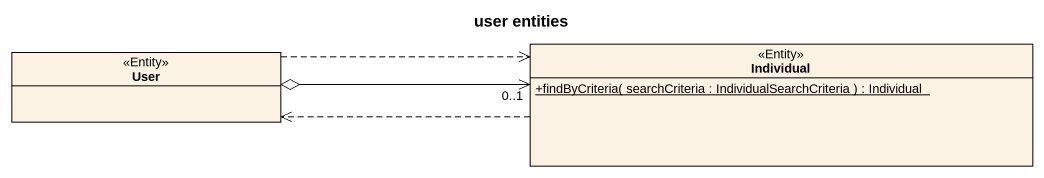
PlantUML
@startuml
title user entities
hide circle
hide empty members
skinparam classAttributeIconSize 0
class User <<Entity>>
class Individual <<Entity>> {
  {static} +findByCriteria( searchCriteria : IndividualSearchCriteria ) : Individual
}
User o-right-> "0..1" Individual
User .right.> Individual
Individual .left.> User
@enduml
